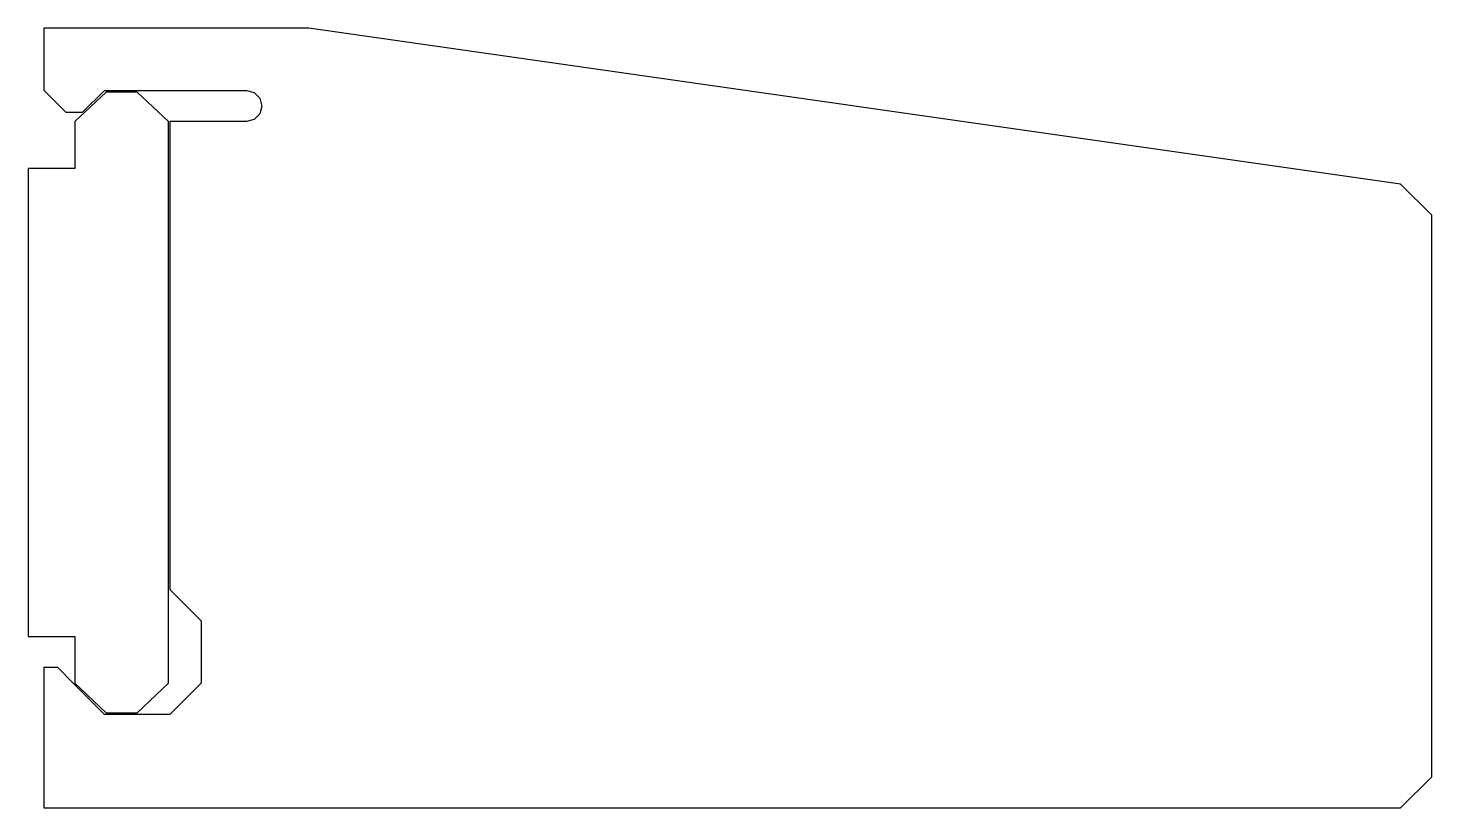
# Model space of a CAD drawing. Header units: metres. Extents: x 0 to 45, y -13 to 12.
import ezdxf

# ---------------------------------------------------------------- set-up
doc = ezdxf.new("R2010")
doc.units = ezdxf.units.M

msp = doc.modelspace()

# ---------------------------------------------------------------- linework, layer by layer
for p, q in [((9, 12), (0.5, 12)), ((0.5, 12), (0.5, 10.0084)), ((44, 7), (9, 12)), ((0.5, 10.0084), (1.206, 9.3)), ((2.5, 9.95), (1.5, 9)), ((1.75, 9.3), (2.45, 10)), ((2.45, 10), (7, 10)), ((3.5, 9.95), (2.5, 9.95)), ((4.5, 9), (3.5, 9.95)), ((7, 10), (7.25, 9.93301)), ((7.25, 9.93301), (7.43301, 9.75)), ((7.43301, 9.75), (7.5, 9.5)), ((7.5, 9.5), (7.43301, 9.25)), ((1.206, 9.3), (1.75, 9.3)), ((7.25, 9.06699), (7, 9)), ((7.43301, 9.25), (7.25, 9.06699)), ((1.5, 9), (1.5, 7.5)), ((4.5, -9), (4.5, 9)), ((7, 9), (4.55, 9)), ((4.55, 9), (4.55, -6)), ((1.5, 7.5), (0, 7.5)), ((0, 7.5), (0, -7.5)), ((45.01, 6), (44, 7)), ((45.01, -12), (45.01, 6)), ((4.55, -6), (5.55, -7)), ((5.55, -7), (5.55, -9)), ((0, -7.5), (1.5, -7.5)), ((1.5, -7.5), (1.5, -9)), ((0.95, -8.5), (0.5, -8.5)), ((0.5, -8.5), (0.5, -13)), ((1.45, -9), (0.95, -8.5)), ((2.45, -10), (1.45, -9)), ((1.5, -9), (2.5, -9.95)), ((3.5, -9.95), (4.5, -9)), ((5.55, -9), (4.55, -10)), ((4.55, -10), (2.45, -10)), ((2.5, -9.95), (3.5, -9.95)), ((44, -13), (45.01, -12)), ((0.5, -13), (44, -13))]:
    msp.add_line(p, q)

doc.saveas('drawing.dxf')
